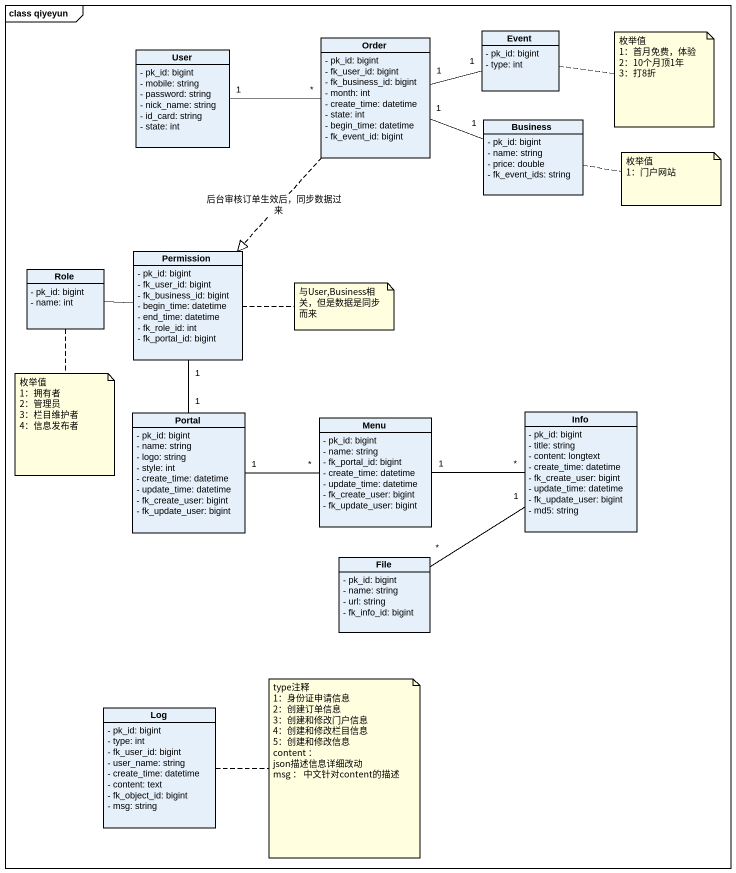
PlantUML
@startuml
mainframe class qiyeyun
hide circle
hide empty members
skinparam classAttributeIconSize 0
class User {
  - pk_id: bigint
  - mobile: string
  - password: string
  - nick_name: string
  - id_card: string
  - state: int
}
class Order {
  - pk_id: bigint
  - fk_user_id: bigint
  - fk_business_id: bigint
  - month: int
  - create_time: datetime
  - state: int
  - begin_time: datetime
  - fk_event_id: bigint
}
class Event {
  - pk_id: bigint
  - type: int
}
class Business {
  - pk_id: bigint
  - name: string
  - price: double
  - fk_event_ids: string
}
class Permission {
  - pk_id: bigint
  - fk_user_id: bigint
  - fk_business_id: bigint
  - begin_time: datetime
  - end_time: datetime
  - fk_role_id: int
  - fk_portal_id: bigint
}
class Role {
  - pk_id: bigint
  - name: int
}
class Portal {
  - pk_id: bigint
  - name: string
  - logo: string
  - style: int
  - create_time: datetime
  - update_time: datetime
  - fk_create_user: bigint
  - fk_update_user: bigint
}
class Info {
  - pk_id: bigint
  - title: string
  - content: longtext
  - create_time: datetime
  - fk_create_user: bigint
  - update_time: datetime
  - fk_update_user: bigint
  - md5: string
}
class Menu {
  - pk_id: bigint
  - name: string
  - fk_portal_id: bigint
  - create_time: datetime
  - update_time: datetime
  - fk_create_user: bigint
  - fk_update_user: bigint
}
class "File" as File_ {
  - pk_id: bigint
  - name: string
  - url: string
  - fk_info_id: bigint
}
class Log {
  - pk_id: bigint
  - type: int
  - fk_user_id: bigint
  - user_name: string
  - create_time: datetime
  - content: text
  - fk_object_id: bigint
  - msg: string
}
User "1" -right- "*" Order
Order "1" -right- "1" Event
Order "1" -right- "1" Business
Order ..|> Permission : 后台审核订单生效后，同步数据过来
Permission "1" -- "1" Portal
Role -right- Permission
Portal "1" -right- "*" Menu
Info "1" -- "*" File_
Menu "1" -right- "*" Info
note right of Event
  枚举值
  1：首月免费，体验
  2：10个月顶1年
  3：打8折
end note
note right of Business
  枚举值
  1：门户网站
end note
note right of Permission : 与User,Business相关，但是数据是同步而来
note bottom of Role
  枚举值
  1：拥有者
  2：管理员
  3：栏目维护者
  4：信息发布者
end note
note right of Log
  type注释
  1：身份证申请信息
  2：创建订单信息
  3：创建和修改门户信息
  4：创建和修改栏目信息
  5：创建和修改信息
  content ： json描述信息详细改动
  msg ： 中文针对content的描述
end note
@enduml
